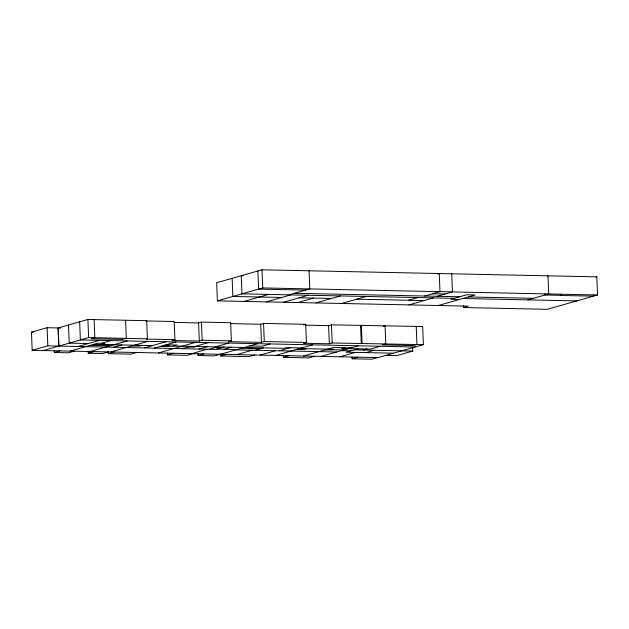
<?xml version="1.0" encoding="UTF-8"?>
<svg xmlns="http://www.w3.org/2000/svg" width="629" height="629" viewBox="0 0 629 629"><rect width="100%" height="100%" fill="white"/><g stroke="black" fill="none" stroke-linecap="round" stroke-linejoin="round"><path stroke-width="0.94" d="M305.718 325.177L328.605 325.657L331.452 324.847L422.672 326.53L423.396 344.661L378.053 357.594L32.181 350.306L31.45 332.175L47.112 327.701L60.95 328.031M146.683 320.696L145.849 320.939L174.202 321.537L174.933 339.668L146.573 339.07L147.406 338.827L146.683 320.696L87.903 319.461L58.072 327.968L58.796 346.099M463.439 307.542L547.316 309.311L597.55 294.985L596.819 276.854L262.01 269.794L216.667 282.728L217.398 300.859L468.33 306.15L463.439 307.542L463.361 305.639M32.181 350.306L47.835 345.84L215.747 349.409L223.995 347.059M43.244 350.534L88.626 337.592L147.406 338.827M217.398 300.859L262.733 287.925L597.55 294.985M54.236 350.605L54.306 352.515L59.999 350.888M77.949 346.5L99.531 340.352M70.149 351.1L97.809 343.214L104.736 343.355L100.703 344.511L152.564 345.573M243.989 301.417L268.559 294.411M74.151 351.186L68.459 352.814L54.306 352.515M101.489 343.292L110.963 340.588M90.081 351.525L127.215 340.934M289.018 294.844L309.798 288.915L309.067 270.784M266.24 301.889L290.81 294.883M88.17 351.32L88.249 353.231L93.941 351.603M174.272 322.41L198.583 322.921L201.429 322.111L230.646 322.724L231.37 340.855L228.524 341.665L261.428 342.357L264.274 341.547L306.433 342.435L305.702 324.305L263.551 323.416L260.705 324.226L230.701 323.597M113.668 347.255L121.837 344.928M108.377 351.91L102.684 353.529L88.249 353.231M283.624 302.258L308.194 295.245M110.775 351.957L147.909 341.366M108.219 351.753L108.298 353.663L114.022 352.028M141.722 345.345L139.198 346.06L131.98 345.911M297.91 302.557L313.533 298.099M144.387 347.908L165.97 341.751M174.933 339.668L172.087 340.478L199.307 341.052L202.161 340.242L231.37 340.855M136.768 352.507L131.052 354.143L108.298 353.663M154.459 348.12L176.041 341.964M315.829 302.934L340.399 295.929M158.414 352.963L195.54 342.373M437.399 274.055L439.254 273.529L439.978 291.659L424.693 296.023M182.08 348.702L190.328 346.343M341.61 303.477L366.18 296.471M194.943 346.445L208.278 342.64M196.382 346.477L193.968 347.161L187.914 347.035M167.361 352.987L167.44 354.898L173.124 353.278M199.078 349.056L207.326 346.705M215.425 346.878L228.759 343.072M191.735 353.663L207.287 349.229M192.93 353.695L187.245 355.314L167.44 354.898M209.087 349.268L217.335 346.917M303.563 324.918L305.702 324.305M197.978 353.632L198.056 355.542L203.749 353.923M224.168 349.268L231.393 347.216M408.433 300.261L417.915 297.556M220.221 354.269L214.528 355.888L198.056 355.542M220.48 354.276L257.615 343.678M220.732 354.111L220.81 356.022L226.503 354.402M249.281 348.435L252.04 347.648M270.085 343.945L262.207 346.186L249.744 345.926M437.155 296.283L452.448 291.927L451.716 273.796M408.929 304.9L433.499 297.887M236.763 354.614L252.174 350.219M254.957 350.282L263.347 347.884M254.627 354.992L248.935 356.619L220.81 356.022M260.115 355.11L275.526 350.715M306.433 342.435L303.587 343.245L329.337 343.796L332.183 342.978L423.396 344.661M279.48 350.793L290.26 347.719M438.24 305.513L475.233 294.962L466.655 294.781L450.804 299.302L459.39 299.483M547.521 275.95L547.977 275.824L548.7 293.955L527.935 299.876M275.573 355.432L312.707 344.841M383.234 326.254L385.05 325.736L385.781 343.866L382.141 344.904L413.308 345.565L416.948 344.527L416.217 326.388M306.575 348.718L304.082 349.425L297.14 349.284M283.27 355.432L283.349 357.343L289.041 355.715M303.516 356.022L333.449 347.483L351.092 347.853M314.634 356.258L308.941 357.877L283.349 357.343M344.723 347.719L341.594 348.615L347.971 348.749M596.048 277.075L596.819 276.854M321.16 356.391L358.294 345.801M357.98 348.788L346.013 352.201L393.463 353.199M363.232 350.031L366.951 348.977M339.904 356.792L355.314 352.397M380.246 346.264L370.489 349.048L348.529 348.584M560.722 294.333L560.761 295.465L561.241 295.331L561.194 294.199M366.031 352.617L374.279 350.267M352.098 356.887L352.169 358.789L357.862 357.17M377.51 357.579L371.818 359.206L352.169 358.789M412.585 347.263L412.742 351.076L396.82 355.621L385.797 355.385M243.195 275.761L241.237 275.722L241.968 293.853L454.232 298.327M561.241 295.331L545.068 294.993L545.021 293.861M305.67 290.095L258.613 289.104L257.89 270.973M560.761 295.465L593.438 296.157L593.391 295.025M432.563 293.774L445.033 294.042M294.506 293.279L459.72 296.762M468.298 296.943L533.423 298.311M462.81 298.508L576.777 300.906M299.239 297.8L331.452 298.476M281.713 297.478L232.864 296.448L232.132 278.317M356.698 299.176L424.017 300.591M31.45 332.175L33.298 332.214M415.187 347.004L80.378 339.943L79.647 321.812M165.962 344.834L177.221 345.069L172.857 346.32L167.935 346.209M301.763 347.963L286.329 347.64L283.938 348.317L173.958 346.005M88.375 343.528L69.221 343.127L68.49 324.996M299.624 348.576L333.865 349.292L331.326 350.015L325.028 349.889M93.784 344.362L106.317 344.629L102.747 345.643L90.214 345.384M162.636 345.785L168.973 345.919L166.952 346.493L160.623 346.359M354.261 349.842L412.742 351.076M332.419 349.708L343.756 349.944M104.225 345.227L111.624 345.376M215.079 347.562L221.738 347.703M241.52 348.269L260.579 348.67M341.28 350.652L350.73 350.856M216.777 349.119L237.062 349.543M235.891 349.881L336.562 351.996M361.353 325.232L362.076 343.371M360.559 325.46L361.29 343.591M331.452 324.847L332.183 342.978M328.605 325.657L329.337 343.796M262.01 269.794L262.733 287.925M263.551 323.416L264.274 341.547M260.705 324.226L261.428 342.357M201.429 322.111L202.161 340.242M198.583 322.921L199.307 341.052M125.58 320.255L126.311 338.386L122.631 339.432L91.158 338.772L94.837 337.726L94.106 319.587M87.903 319.461L88.626 337.592M58.175 327.937L58.906 346.068M47.112 327.701L47.835 345.84"/></g></svg>
